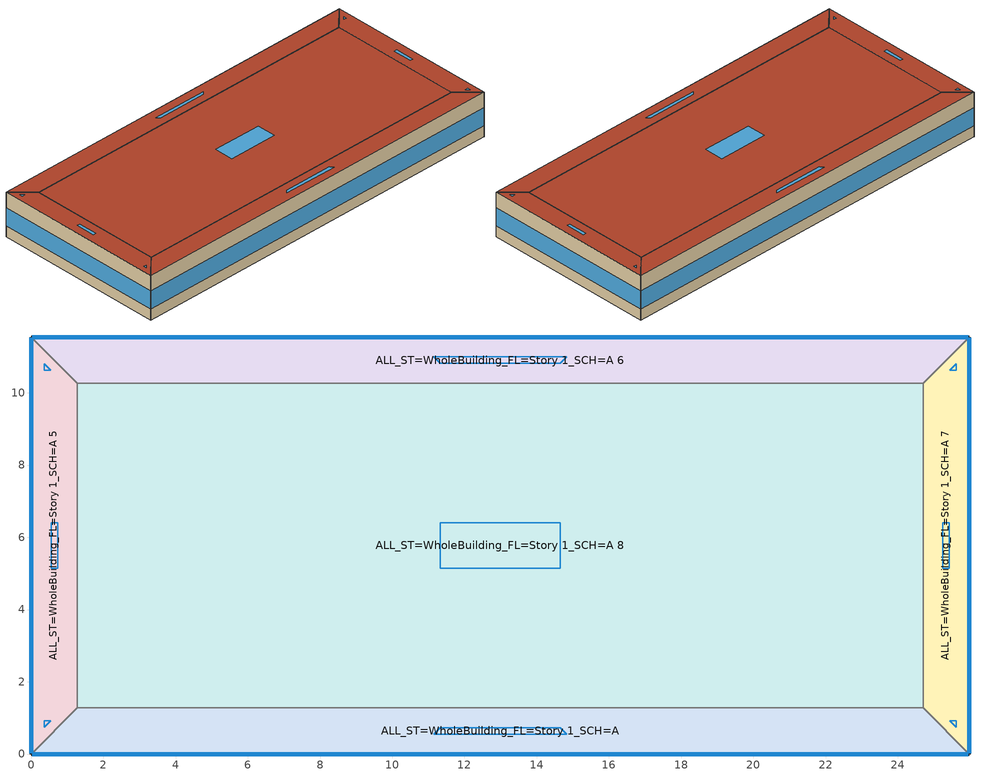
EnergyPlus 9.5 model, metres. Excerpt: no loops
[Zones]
ALL_ST=WholeBuilding_FL=Story 1_SCH=A
 floor ground (BTAP-Grnd-Floor-Mass:U-0.757): 25.98,0 0,0 1.28,1.28 24.7,1.28 z0
 wall outside (BTAP-Ext-Wall-Mass:U-0.265): 0,0 25.98,0 z0:3
 wall to ALL_ST=WholeBuilding_FL=Story 1_SCH=A 5 (BTAP-Int-Wall): 1.28,1.28 0,0 z0:3
 wall to ALL_ST=WholeBuilding_FL=Story 1_SCH=A 8 (BTAP-Int-Wall): 24.7,1.28 1.28,1.28 z0:3
 wall to ALL_ST=WholeBuilding_FL=Story 1_SCH=A 7 (BTAP-Int-Wall): 25.98,0 24.7,1.28 z0:3
 window (BTAP-Ext-FixedWindow:U=0.190 SHGC=0.600): 0.03,0 25.96,0 z0.76:1.96
 roof outside (BTAP-Ext-Roof-Metal:U-0.156): 24.7,1.28 1.28,1.28 0,0 25.98,0 z3
 skylight (BTAP-Ext-Skylights:U=0.269 SHGC=0.600): 14.65,0.73 11.33,0.73 11.15,0.55 14.83,0.55 z3
ALL_ST=WholeBuilding_FL=Story 1_SCH=A 5
 floor ground (BTAP-Grnd-Floor-Mass:U-0.757): 0,0 0,11.55 1.28,10.26 1.28,1.28 z0
 wall outside (BTAP-Ext-Wall-Mass:U-0.265): 0,11.55 0,0 z0:3
 wall to ALL_ST=WholeBuilding_FL=Story 1_SCH=A 6 (BTAP-Int-Wall): 1.28,10.26 0,11.55 z0:3
 wall to ALL_ST=WholeBuilding_FL=Story 1_SCH=A 8 (BTAP-Int-Wall): 1.28,1.28 1.28,10.26 z0:3
 window (BTAP-Ext-FixedWindow:U=0.190 SHGC=0.600): 0,11.52 0,0.03 z0.76:1.97
 roof outside (BTAP-Ext-Roof-Metal:U-0.156): 1.28,1.28 1.28,10.26 0,11.55 0,0 z3
 skylight (BTAP-Ext-Skylights:U=0.269 SHGC=0.600): 0.73,6.41 0.55,6.41 0.55,5.14 0.73,5.14 z3; 0.37,10.81 0.37,10.63 0.55,10.63 z3; 0.55,0.92 0.37,0.92 0.37,0.73 z3
ALL_ST=WholeBuilding_FL=Story 1_SCH=A 6
 floor ground (BTAP-Grnd-Floor-Mass:U-0.757): 0,11.55 25.98,11.55 24.7,10.26 1.28,10.26 z0
 wall outside (BTAP-Ext-Wall-Mass:U-0.265): 25.98,11.55 0,11.55 z0:3
 wall to ALL_ST=WholeBuilding_FL=Story 1_SCH=A 8 (BTAP-Int-Wall): 1.28,10.26 24.7,10.26 z0:3
 wall to ALL_ST=WholeBuilding_FL=Story 1_SCH=A 7 (BTAP-Int-Wall): 24.7,10.26 25.98,11.55 z0:3
 window (BTAP-Ext-FixedWindow:U=0.190 SHGC=0.600): 25.96,11.55 0.03,11.55 z0.76:1.96
 roof outside (BTAP-Ext-Roof-Metal:U-0.156): 1.28,10.26 24.7,10.26 25.98,11.55 0,11.55 z3
 skylight (BTAP-Ext-Skylights:U=0.269 SHGC=0.600): 11.33,10.81 14.65,10.81 14.83,11 11.15,11 z3
ALL_ST=WholeBuilding_FL=Story 1_SCH=A 7
 floor ground (BTAP-Grnd-Floor-Mass:U-0.757): 25.98,11.55 25.98,0 24.7,1.28 24.7,10.26 z0
 wall outside (BTAP-Ext-Wall-Mass:U-0.265): 25.98,0 25.98,11.55 z0:3
 wall to ALL_ST=WholeBuilding_FL=Story 1_SCH=A 8 (BTAP-Int-Wall): 24.7,10.26 24.7,1.28 z0:3
 window (BTAP-Ext-FixedWindow:U=0.190 SHGC=0.600): 25.98,0.03 25.98,11.52 z0.76:1.97
 roof outside (BTAP-Ext-Roof-Metal:U-0.156): 24.7,10.26 24.7,1.28 25.98,0 25.98,11.55 z3
 skylight (BTAP-Ext-Skylights:U=0.269 SHGC=0.600): 25.61,0.92 25.43,0.92 25.61,0.73 z3; 25.43,6.41 25.25,6.41 25.25,5.14 25.43,5.14 z3; 25.61,10.81 25.43,10.63 25.61,10.63 z3
ALL_ST=WholeBuilding_FL=Story 1_SCH=A 8
 floor ground (BTAP-Grnd-Floor-Mass:U-0.757): 1.28,1.28 1.28,10.26 24.7,10.26 24.7,1.28 z0
 roof outside (BTAP-Ext-Roof-Metal:U-0.156): 24.7,1.28 24.7,10.26 1.28,10.26 1.28,1.28 z3
 skylight (BTAP-Ext-Skylights:U=0.269 SHGC=0.600): 14.65,5.14 14.65,6.41 11.33,6.41 11.33,5.14 z3
[Building]
SmallOffice_Rectangular_NECB2017: North Axis {deg}=0
[Site:Location]
Windsor Intl AP_ON_CAN: Latitude {deg}=42.276; Longitude {deg}=-82.956; Time Zone {hr}=-5; Elevation {m}=189.6
[Site:GroundTemperature:BuildingSurface]
19.527, 19.502, 19.536, 19.598, 20.002, 21.64, 22.225, 22.375, 21.449, 20.121, 19.802, 19.633
[Site:WaterMainsTemperature]
Calculation Method=Correlation; Annual Average Outdoor Air Temperature {C}=10.5083; Maximum Difference In Monthly Average Outdoor Air Temperatures {deltaC}=24.6
[SizingPeriod:DesignDay] Day of Month=21; Dry-Bulb Temperature Range Modifier Type=DefaultMultipliers; Humidity Condition Type=Wetbulb; Barometric Pressure {Pa}=99068; Rain Indicator=No; Snow Indicator=No; Daylight Saving Time Indicator=No
Name | Month | Day Type | Maximum Dry-Bulb Temperature {C} | Daily Dry-Bulb Temperature Range {deltaC} | Wetbulb or DewPoint at Maximum Dry-Bulb {C} | Wind Speed {m/s} | Wind Direction {deg} | Solar Model Indicator | ASHRAE Clear Sky Optical Depth for Beam Irradiance (taub) | ASHRAE Clear Sky Optical Depth for Diffuse Irradiance (taud) | Sky Clearness
Windsor Intl AP Ann Clg .4% Condns DB=>MWB | 7 | SummerDesignDay | 32 | 9.1 | 23.1 | 5.4 | 230 | ASHRAETau | 0.438 | 2.254
Windsor Intl AP Ann Htg 99.6% Condns DB | 1 | WinterDesignDay | -15.5 | 0 | -15.5 | 5.1 | 240 | ASHRAEClearSky |  |  | 0
[Material] Thermal Absorptance=0.9
Name | Roughness | Thickness {m} | Conductivity {W/m-K} | Density {kg/m3} | Specific Heat {J/kg-K} | Solar Absorptance | Visible Absorptance
1/2IN Gypsum 1 | Smooth | 0.0127 | 0.16 | 784.9 | 830 | 0.4 | 0.4
1IN Stucco 1 | Smooth | 0.0253 | 0.6918 | 1858 | 837 | 0.7 | 0.92
6 in. Normalweight Concrete Floor 1 | MediumRough | 0.1524 | 2.31 | 2322 | 832 | 0.7 | 0.7
8IN CONCRETE HW RefBldg 1 | Rough | 0.2032 | 1.311 | 2240 | 836.8 | 0.7 | 0.7
G01 13mm gypsum board 1 | Smooth | 0.0127 | 0.16 | 800 | 1090 | 0.7 | 0.5
Metal Roof Surface 1 | Smooth | 0.0008 | 45.28 | 7824 | 500 | 0.7 | 0.7
[Material:NoMass] Roughness=Smooth; Thermal Absorptance=0.9; Solar Absorptance=0.7
Name | Thermal Resistance {m2-K/W} | Visible Absorptance
Typical Carpet Pad 2 | 1.25503 | 0.8
Typical Insulation 2 | 3.50264 | 0.7
Typical Insulation 3 | 6.41024 | 0.7
[WindowMaterial:SimpleGlazingSystem] Solar Heat Gain Coefficient=0.6; Visible Transmittance=0.21
Name | U-Factor {W/m2-K}
SimpleGlazing:U=0.190 SHGC=0.600 | 1.9
SimpleGlazing:U=0.269 SHGC=0.600 | 2.69
[Construction]
BTAP-Ext-FixedWindow:U=0.190 SHGC=0.600: SimpleGlazing:U=0.190 SHGC=0.600
BTAP-Ext-Roof-Metal:U-0.156: Metal Roof Surface 1, Typical Insulation 3
BTAP-Ext-Skylights:U=0.269 SHGC=0.600: SimpleGlazing:U=0.269 SHGC=0.600
BTAP-Ext-Wall-Mass:U-0.265: 1IN Stucco 1, 8IN CONCRETE HW RefBldg 1, Typical Insulation 2, 1/2IN Gypsum 1
BTAP-Grnd-Floor-Mass:U-0.757: 6 in. Normalweight Concrete Floor 1, Typical Carpet Pad 2
BTAP-Int-Wall: G01 13mm gypsum board 1, G01 13mm gypsum board 1
[Zone] Multiplier=1; Part of Total Floor Area=Yes
ALL_ST=WholeBuilding_FL=Story 1_SCH=A; ALL_ST=WholeBuilding_FL=Story 1_SCH=A 5; ALL_ST=WholeBuilding_FL=Story 1_SCH=A 6; ALL_ST=WholeBuilding_FL=Story 1_SCH=A 7; ALL_ST=WholeBuilding_FL=Story 1_SCH=A 8
[ZoneInfiltration:DesignFlowRate] Schedule=Always On Discrete; Design Flow Rate Calculation Method=Flow/ExteriorArea; Flow per Exterior Surface Area {m3/s-m2}=0.000464174; Constant Term Coefficient=0; Temperature Term Coefficient=0; Velocity Term Coefficient=0.224; Velocity Squared Term Coefficient=0
Name | Zone or ZoneList
Story 1 South Perimeter Space Infiltration | ALL_ST=WholeBuilding_FL=Story 1_SCH=A
Story 1 West Perimeter Space Infiltration | ALL_ST=WholeBuilding_FL=Story 1_SCH=A 5
Story 1 North Perimeter Space Infiltration | ALL_ST=WholeBuilding_FL=Story 1_SCH=A 6
Story 1 East Perimeter Space Infiltration | ALL_ST=WholeBuilding_FL=Story 1_SCH=A 7
Story 1 Core Space Infiltration | ALL_ST=WholeBuilding_FL=Story 1_SCH=A 8
[AvailabilityManager:NightCycle] Applicability Schedule=Always On Discrete; Control Type=CycleOnAny; Thermostat Tolerance {deltaC}=1; Cycling Run Time Control Type=FixedRunTime; Cycling Run Time {s}=3600
Name | Fan Schedule
Availability Manager Night Cycle 6 | sys_3|mixed|shr>none|sc>dx|sh>c-g|ssf>cv|zh>b-hw|zc>none|srf>none| Occ Sch
Availability Manager Night Cycle 7 | sys_3|mixed|shr>none|sc>dx|sh>c-g|ssf>cv|zh>b-hw|zc>none|srf>none| 1 Occ Sch
Availability Manager Night Cycle 8 | sys_3|mixed|shr>none|sc>dx|sh>c-g|ssf>cv|zh>b-hw|zc>none|srf>none| 2 Occ Sch
Availability Manager Night Cycle 9 | sys_3|mixed|shr>none|sc>dx|sh>c-g|ssf>cv|zh>b-hw|zc>none|srf>none| 3 Occ Sch
Availability Manager Night Cycle 10 | sys_3|mixed|shr>none|sc>dx|sh>c-g|ssf>cv|zh>b-hw|zc>none|srf>none| 4 Occ Sch
[AvailabilityManager:Scheduled] Schedule=Always On Discrete
Air Loop HVAC Outdoor Air System 1 Availability Manager; Air Loop HVAC Outdoor Air System 2 Availability Manager; Air Loop HVAC Outdoor Air System 3 Availability Manager; Air Loop HVAC Outdoor Air System 4 Availability Manager; Air Loop HVAC Outdoor Air System 5 Availability Manager
[Schedule:Day:Interval]
sys_3|mixed|shr>none|sc>dx|sh>c-g|ssf>cv|zh>b-hw|zc>none|srf>none| Occ Sch Sunday; sys_3|mixed|shr>none|sc>dx|sh>c-g|ssf>cv|zh>b-hw|zc>none|srf>none| 1 Occ Sch Sunday; sys_3|mixed|shr>none|sc>dx|sh>c-g|ssf>cv|zh>b-hw|zc>none|srf>none| 2 Occ Sch Sunday; sys_3|mixed|shr>none|sc>dx|sh>c-g|ssf>cv|zh>b-hw|zc>none|srf>none| 3 Occ Sch Sunday; sys_3|mixed|shr>none|sc>dx|sh>c-g|ssf>cv|zh>b-hw|zc>none|srf>none| 4 Occ Sch Sunday: No, 24:00, 0
sys_3|mixed|shr>none|sc>dx|sh>c-g|ssf>cv|zh>b-hw|zc>none|srf>none| Occ Sch Default; sys_3|mixed|shr>none|sc>dx|sh>c-g|ssf>cv|zh>b-hw|zc>none|srf>none| 1 Occ Sch Default; sys_3|mixed|shr>none|sc>dx|sh>c-g|ssf>cv|zh>b-hw|zc>none|srf>none| 2 Occ Sch Default; sys_3|mixed|shr>none|sc>dx|sh>c-g|ssf>cv|zh>b-hw|zc>none|srf>none| 3 Occ Sch Default; sys_3|mixed|shr>none|sc>dx|sh>c-g|ssf>cv|zh>b-hw|zc>none|srf>none| 4 Occ Sch Default: No, 08:00, 0, 19:00, 1, 24:00, 0
sys_3|mixed|shr>none|sc>dx|sh>c-g|ssf>cv|zh>b-hw|zc>none|srf>none| Occ Sch Summer Design Day; sys_3|mixed|shr>none|sc>dx|sh>c-g|ssf>cv|zh>b-hw|zc>none|srf>none| Occ Sch Winter Design Day; sys_3|mixed|shr>none|sc>dx|sh>c-g|ssf>cv|zh>b-hw|zc>none|srf>none| 1 Occ Sch Summer Design Day; sys_3|mixed|shr>none|sc>dx|sh>c-g|ssf>cv|zh>b-hw|zc>none|srf>none| 1 Occ Sch Winter Design Day; sys_3|mixed|shr>none|sc>dx|sh>c-g|ssf>cv|zh>b-hw|zc>none|srf>none| 2 Occ Sch Summer Design Day; sys_3|mixed|shr>none|sc>dx|sh>c-g|ssf>cv|zh>b-hw|zc>none|srf>none| 2 Occ Sch Winter Design Day; sys_3|mixed|shr>none|sc>dx|sh>c-g|ssf>cv|zh>b-hw|zc>none|srf>none| 3 Occ Sch Summer Design Day; sys_3|mixed|shr>none|sc>dx|sh>c-g|ssf>cv|zh>b-hw|zc>none|srf>none| 3 Occ Sch Winter Design Day; sys_3|mixed|shr>none|sc>dx|sh>c-g|ssf>cv|zh>b-hw|zc>none|srf>none| 4 Occ Sch Summer Design Day; sys_3|mixed|shr>none|sc>dx|sh>c-g|ssf>cv|zh>b-hw|zc>none|srf>none| 4 Occ Sch Winter Design Day: No, 24:00, 1
[Schedule:Week:Daily]
sys_3|mixed|shr>none|sc>dx|sh>c-g|ssf>cv|zh>b-hw|zc>none|srf>none| Occ Sch Week Rule - Jan1-Dec31: sys_3|mixed|shr>none|sc>dx|sh>c-g|ssf>cv|zh>b-hw|zc>none|srf>none| Occ Sch Sunday, sys_3|mixed|shr>none|sc>dx|sh>c-g|ssf>cv|zh>b-hw|zc>none|srf>none| Occ Sch Default, sys_3|mixed|shr>none|sc>dx|sh>c-g|ssf>cv|zh>b-hw|zc>none|srf>none| Occ Sch Default, sys_3|mixed|shr>none|sc>dx|sh>c-g|ssf>cv|zh>b-hw|zc>none|srf>none| Occ Sch Default, sys_3|mixed|shr>none|sc>dx|sh>c-g|ssf>cv|zh>b-hw|zc>none|srf>none| Occ Sch Default, sys_3|mixed|shr>none|sc>dx|sh>c-g|ssf>cv|zh>b-hw|zc>none|srf>none| Occ Sch Default, sys_3|mixed|shr>none|sc>dx|sh>c-g|ssf>cv|zh>b-hw|zc>none|srf>none| Occ Sch Sunday, sys_3|mixed|shr>none|sc>dx|sh>c-g|ssf>cv|zh>b-hw|zc>none|srf>none| Occ Sch Default, sys_3|mixed|shr>none|sc>dx|sh>c-g|ssf>cv|zh>b-hw|zc>none|srf>none| Occ Sch Summer Design Day, sys_3|mixed|shr>none|sc>dx|sh>c-g|ssf>cv|zh>b-hw|zc>none|srf>none| Occ Sch Winter Design Day, sys_3|mixed|shr>none|sc>dx|sh>c-g|ssf>cv|zh>b-hw|zc>none|srf>none| Occ Sch Default, sys_3|mixed|shr>none|sc>dx|sh>c-g|ssf>cv|zh>b-hw|zc>none|srf>none| Occ Sch Default
sys_3|mixed|shr>none|sc>dx|sh>c-g|ssf>cv|zh>b-hw|zc>none|srf>none| 1 Occ Sch Week Rule - Jan1-Dec31: sys_3|mixed|shr>none|sc>dx|sh>c-g|ssf>cv|zh>b-hw|zc>none|srf>none| 1 Occ Sch Sunday, sys_3|mixed|shr>none|sc>dx|sh>c-g|ssf>cv|zh>b-hw|zc>none|srf>none| 1 Occ Sch Default, sys_3|mixed|shr>none|sc>dx|sh>c-g|ssf>cv|zh>b-hw|zc>none|srf>none| 1 Occ Sch Default, sys_3|mixed|shr>none|sc>dx|sh>c-g|ssf>cv|zh>b-hw|zc>none|srf>none| 1 Occ Sch Default, sys_3|mixed|shr>none|sc>dx|sh>c-g|ssf>cv|zh>b-hw|zc>none|srf>none| 1 Occ Sch Default, sys_3|mixed|shr>none|sc>dx|sh>c-g|ssf>cv|zh>b-hw|zc>none|srf>none| 1 Occ Sch Default, sys_3|mixed|shr>none|sc>dx|sh>c-g|ssf>cv|zh>b-hw|zc>none|srf>none| 1 Occ Sch Sunday, sys_3|mixed|shr>none|sc>dx|sh>c-g|ssf>cv|zh>b-hw|zc>none|srf>none| 1 Occ Sch Default, sys_3|mixed|shr>none|sc>dx|sh>c-g|ssf>cv|zh>b-hw|zc>none|srf>none| 1 Occ Sch Summer Design Day, sys_3|mixed|shr>none|sc>dx|sh>c-g|ssf>cv|zh>b-hw|zc>none|srf>none| 1 Occ Sch Winter Design Day, sys_3|mixed|shr>none|sc>dx|sh>c-g|ssf>cv|zh>b-hw|zc>none|srf>none| 1 Occ Sch Default, sys_3|mixed|shr>none|sc>dx|sh>c-g|ssf>cv|zh>b-hw|zc>none|srf>none| 1 Occ Sch Default
sys_3|mixed|shr>none|sc>dx|sh>c-g|ssf>cv|zh>b-hw|zc>none|srf>none| 2 Occ Sch Week Rule - Jan1-Dec31: sys_3|mixed|shr>none|sc>dx|sh>c-g|ssf>cv|zh>b-hw|zc>none|srf>none| 2 Occ Sch Sunday, sys_3|mixed|shr>none|sc>dx|sh>c-g|ssf>cv|zh>b-hw|zc>none|srf>none| 2 Occ Sch Default, sys_3|mixed|shr>none|sc>dx|sh>c-g|ssf>cv|zh>b-hw|zc>none|srf>none| 2 Occ Sch Default, sys_3|mixed|shr>none|sc>dx|sh>c-g|ssf>cv|zh>b-hw|zc>none|srf>none| 2 Occ Sch Default, sys_3|mixed|shr>none|sc>dx|sh>c-g|ssf>cv|zh>b-hw|zc>none|srf>none| 2 Occ Sch Default, sys_3|mixed|shr>none|sc>dx|sh>c-g|ssf>cv|zh>b-hw|zc>none|srf>none| 2 Occ Sch Default, sys_3|mixed|shr>none|sc>dx|sh>c-g|ssf>cv|zh>b-hw|zc>none|srf>none| 2 Occ Sch Sunday, sys_3|mixed|shr>none|sc>dx|sh>c-g|ssf>cv|zh>b-hw|zc>none|srf>none| 2 Occ Sch Default, sys_3|mixed|shr>none|sc>dx|sh>c-g|ssf>cv|zh>b-hw|zc>none|srf>none| 2 Occ Sch Summer Design Day, sys_3|mixed|shr>none|sc>dx|sh>c-g|ssf>cv|zh>b-hw|zc>none|srf>none| 2 Occ Sch Winter Design Day, sys_3|mixed|shr>none|sc>dx|sh>c-g|ssf>cv|zh>b-hw|zc>none|srf>none| 2 Occ Sch Default, sys_3|mixed|shr>none|sc>dx|sh>c-g|ssf>cv|zh>b-hw|zc>none|srf>none| 2 Occ Sch Default
sys_3|mixed|shr>none|sc>dx|sh>c-g|ssf>cv|zh>b-hw|zc>none|srf>none| 3 Occ Sch Week Rule - Jan1-Dec31: sys_3|mixed|shr>none|sc>dx|sh>c-g|ssf>cv|zh>b-hw|zc>none|srf>none| 3 Occ Sch Sunday, sys_3|mixed|shr>none|sc>dx|sh>c-g|ssf>cv|zh>b-hw|zc>none|srf>none| 3 Occ Sch Default, sys_3|mixed|shr>none|sc>dx|sh>c-g|ssf>cv|zh>b-hw|zc>none|srf>none| 3 Occ Sch Default, sys_3|mixed|shr>none|sc>dx|sh>c-g|ssf>cv|zh>b-hw|zc>none|srf>none| 3 Occ Sch Default, sys_3|mixed|shr>none|sc>dx|sh>c-g|ssf>cv|zh>b-hw|zc>none|srf>none| 3 Occ Sch Default, sys_3|mixed|shr>none|sc>dx|sh>c-g|ssf>cv|zh>b-hw|zc>none|srf>none| 3 Occ Sch Default, sys_3|mixed|shr>none|sc>dx|sh>c-g|ssf>cv|zh>b-hw|zc>none|srf>none| 3 Occ Sch Sunday, sys_3|mixed|shr>none|sc>dx|sh>c-g|ssf>cv|zh>b-hw|zc>none|srf>none| 3 Occ Sch Default, sys_3|mixed|shr>none|sc>dx|sh>c-g|ssf>cv|zh>b-hw|zc>none|srf>none| 3 Occ Sch Summer Design Day, sys_3|mixed|shr>none|sc>dx|sh>c-g|ssf>cv|zh>b-hw|zc>none|srf>none| 3 Occ Sch Winter Design Day, sys_3|mixed|shr>none|sc>dx|sh>c-g|ssf>cv|zh>b-hw|zc>none|srf>none| 3 Occ Sch Default, sys_3|mixed|shr>none|sc>dx|sh>c-g|ssf>cv|zh>b-hw|zc>none|srf>none| 3 Occ Sch Default
sys_3|mixed|shr>none|sc>dx|sh>c-g|ssf>cv|zh>b-hw|zc>none|srf>none| 4 Occ Sch Week Rule - Jan1-Dec31: sys_3|mixed|shr>none|sc>dx|sh>c-g|ssf>cv|zh>b-hw|zc>none|srf>none| 4 Occ Sch Sunday, sys_3|mixed|shr>none|sc>dx|sh>c-g|ssf>cv|zh>b-hw|zc>none|srf>none| 4 Occ Sch Default, sys_3|mixed|shr>none|sc>dx|sh>c-g|ssf>cv|zh>b-hw|zc>none|srf>none| 4 Occ Sch Default, sys_3|mixed|shr>none|sc>dx|sh>c-g|ssf>cv|zh>b-hw|zc>none|srf>none| 4 Occ Sch Default, sys_3|mixed|shr>none|sc>dx|sh>c-g|ssf>cv|zh>b-hw|zc>none|srf>none| 4 Occ Sch Default, sys_3|mixed|shr>none|sc>dx|sh>c-g|ssf>cv|zh>b-hw|zc>none|srf>none| 4 Occ Sch Default, sys_3|mixed|shr>none|sc>dx|sh>c-g|ssf>cv|zh>b-hw|zc>none|srf>none| 4 Occ Sch Sunday, sys_3|mixed|shr>none|sc>dx|sh>c-g|ssf>cv|zh>b-hw|zc>none|srf>none| 4 Occ Sch Default, sys_3|mixed|shr>none|sc>dx|sh>c-g|ssf>cv|zh>b-hw|zc>none|srf>none| 4 Occ Sch Summer Design Day, sys_3|mixed|shr>none|sc>dx|sh>c-g|ssf>cv|zh>b-hw|zc>none|srf>none| 4 Occ Sch Winter Design Day, sys_3|mixed|shr>none|sc>dx|sh>c-g|ssf>cv|zh>b-hw|zc>none|srf>none| 4 Occ Sch Default, sys_3|mixed|shr>none|sc>dx|sh>c-g|ssf>cv|zh>b-hw|zc>none|srf>none| 4 Occ Sch Default
[Schedule:Year]
sys_3|mixed|shr>none|sc>dx|sh>c-g|ssf>cv|zh>b-hw|zc>none|srf>none| Occ Sch: sys_3|mixed|shr>none|sc>dx|sh>c-g|ssf>cv|zh>b-hw|zc>none|srf>none| Occ Sch Week Rule - Jan1-Dec31, 1, 1, 12, 31
sys_3|mixed|shr>none|sc>dx|sh>c-g|ssf>cv|zh>b-hw|zc>none|srf>none| 1 Occ Sch: sys_3|mixed|shr>none|sc>dx|sh>c-g|ssf>cv|zh>b-hw|zc>none|srf>none| 1 Occ Sch Week Rule - Jan1-Dec31, 1, 1, 12, 31
sys_3|mixed|shr>none|sc>dx|sh>c-g|ssf>cv|zh>b-hw|zc>none|srf>none| 2 Occ Sch: sys_3|mixed|shr>none|sc>dx|sh>c-g|ssf>cv|zh>b-hw|zc>none|srf>none| 2 Occ Sch Week Rule - Jan1-Dec31, 1, 1, 12, 31
sys_3|mixed|shr>none|sc>dx|sh>c-g|ssf>cv|zh>b-hw|zc>none|srf>none| 3 Occ Sch: sys_3|mixed|shr>none|sc>dx|sh>c-g|ssf>cv|zh>b-hw|zc>none|srf>none| 3 Occ Sch Week Rule - Jan1-Dec31, 1, 1, 12, 31
sys_3|mixed|shr>none|sc>dx|sh>c-g|ssf>cv|zh>b-hw|zc>none|srf>none| 4 Occ Sch: sys_3|mixed|shr>none|sc>dx|sh>c-g|ssf>cv|zh>b-hw|zc>none|srf>none| 4 Occ Sch Week Rule - Jan1-Dec31, 1, 1, 12, 31
[Schedule:Constant]
Always On Discrete: Hourly Value=1
